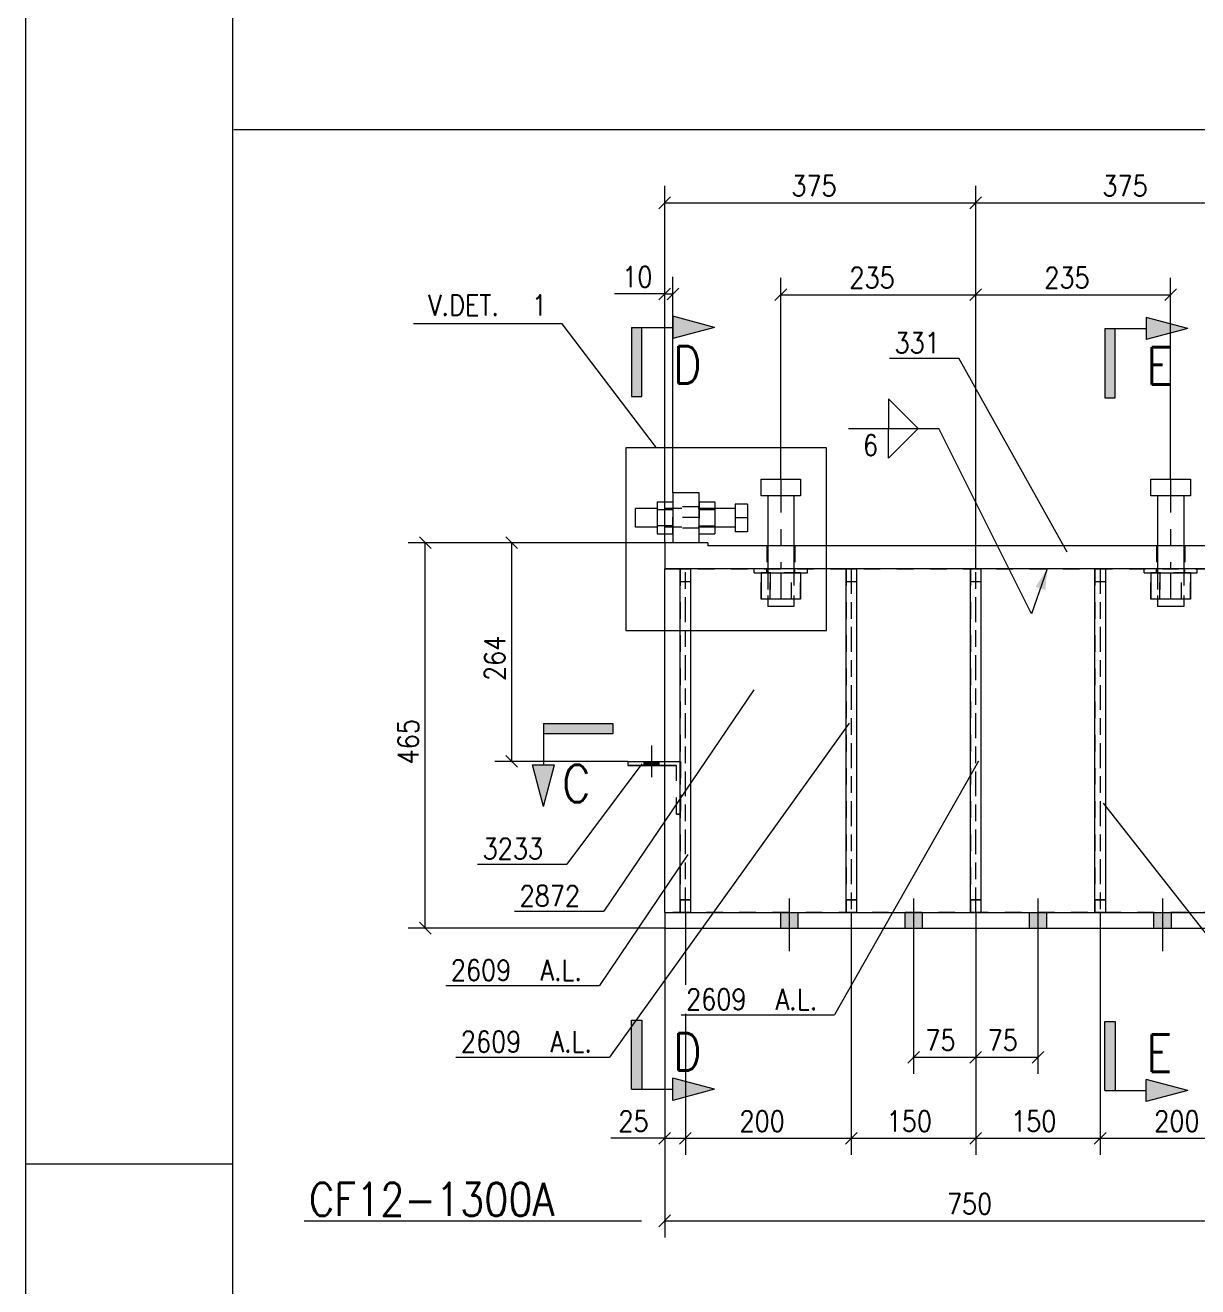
# Model space of a CAD drawing. Header units: millimetres. Extents: x 2 to 845, y 5 to 599.
# Drawn here: x 4 to 145.4, y 287.2 to 439.2 of the extents above; entities that cross this region are included whole.
import ezdxf

# ---------------------------------------------------------------- set-up
doc = ezdxf.new("R2010")
doc.units = ezdxf.units.MM
for name, pattern in [('XKITLINE00', [0]), ('XKITLINE02', [4, 2, -2]), ('XKITLINE06', [7, 3, -1, 2, -1])]:
    doc.linetypes.add(name, pattern=pattern)
for name, color, linetype, lineweight in [('Corte', 7, 'Continuous', 0), ('Cota', 4, 'Continuous', 0), ('Marca da peça', 2, 'Continuous', 0), ('Objeto gráfico', 3, 'Continuous', 0), ('Outro tipo de objeto', 7, 'Continuous', 0), ('Parafuso', 3, 'Continuous', 0), ('Peça', 2, 'Continuous', 0), ('Solda', 1, 'Continuous', 0), ('Texto', 7, 'Continuous', 0)]:
    doc.layers.add(name, color=color, linetype=linetype, lineweight=lineweight)
doc.styles.add('ROMANS', font='ROMANS__.TTF')
doc.styles.add('SIMPLEX', font='SIMPLEX_.TTF')

# ---------------------------------------------------------------- blocks, each defined once
blk = doc.blocks.new('*A368')
at = {"layer": 'Parafuso', "color": 7, "linetype": 'XKITLINE02', "lineweight": 0}
for p, q in [((95.09, 382.49), (95.09, 373.69)), ((95.09, 382.49), (95.09, 373.69)), ((142.09, 382.49), (142.09, 373.69)), ((142.09, 382.49), (142.09, 373.69)), ((93.39, 376.49), (93.39, 373.69)), ((93.39, 376.49), (93.39, 373.69)), ((96.79, 376.49), (96.79, 373.69)), ((96.79, 376.49), (96.79, 373.69)), ((140.39, 376.49), (140.39, 373.69)), ((140.39, 376.49), (140.39, 373.69)), ((143.79, 376.49), (143.79, 373.69)), ((143.79, 376.49), (143.79, 373.69))]:
    blk.add_line(p, q, dxfattribs=at)
blk = doc.blocks.new('*A370')
at = {"layer": 'Parafuso', "color": 7, "linetype": 'XKITLINE02', "lineweight": 0}
for p, q in [((85.24, 381.18), (82.09, 381.18)), ((85.24, 379.88), (82.09, 379.88)), ((85.24, 378.58), (82.09, 378.58))]:
    blk.add_line(p, q, dxfattribs=at)
blk = doc.blocks.new('*A371')
at = {"layer": 'Parafuso'}
for points in [[(97.14, 332.29), (97.14, 330.39), (95.04, 330.39), (95.04, 332.29)], [(97.14, 332.29), (97.14, 330.39), (95.04, 330.39), (95.04, 332.29)], [(112.14, 332.29), (112.14, 330.39), (110.04, 330.39), (110.04, 332.29)], [(112.14, 332.29), (112.14, 330.39), (110.04, 330.39), (110.04, 332.29)], [(127.14, 332.29), (127.14, 330.39), (125.04, 330.39), (125.04, 332.29)], [(127.14, 332.29), (127.14, 330.39), (125.04, 330.39), (125.04, 332.29)], [(142.14, 332.29), (142.14, 330.39), (140.04, 330.39), (140.04, 332.29)], [(142.14, 332.29), (142.14, 330.39), (140.04, 330.39), (140.04, 332.29)]]:
    blk.add_hatch(color=7, dxfattribs=at).paths.add_polyline_path(points, flags=17)
at = {"layer": 'Parafuso', "color": 7, "linetype": 'XKITLINE00', "lineweight": 0}
for p, q in [((96.09, 333.97), (96.09, 327.62)), ((96.09, 333.97), (96.09, 327.62)), ((111.09, 333.97), (111.09, 327.62)), ((111.09, 333.97), (111.09, 327.62)), ((126.09, 333.97), (126.09, 327.62)), ((126.09, 333.97), (126.09, 327.62)), ((141.09, 333.97), (141.09, 327.62)), ((141.09, 333.97), (141.09, 327.62)), ((95.04, 332.29), (95.04, 330.39)), ((95.04, 332.29), (95.04, 330.39)), ((97.14, 332.29), (97.14, 330.39)), ((97.14, 332.29), (97.14, 330.39)), ((110.04, 332.29), (110.04, 330.39)), ((110.04, 332.29), (110.04, 330.39)), ((112.14, 332.29), (112.14, 330.39)), ((112.14, 332.29), (112.14, 330.39)), ((125.04, 332.29), (125.04, 330.39)), ((125.04, 332.29), (125.04, 330.39)), ((127.14, 332.29), (127.14, 330.39)), ((127.14, 332.29), (127.14, 330.39)), ((140.04, 332.29), (140.04, 330.39)), ((140.04, 332.29), (140.04, 330.39)), ((142.14, 332.29), (142.14, 330.39)), ((142.14, 332.29), (142.14, 330.39))]:
    blk.add_line(p, q, dxfattribs=at)
blk = doc.blocks.new('*A372')
at = {"layer": 'Parafuso'}
blk.add_hatch(color=7, dxfattribs=at).paths.add_polyline_path([(78.59, 350.01), (78.59, 350.49), (80.39, 350.49), (80.39, 350.01)], flags=17)
at = {"layer": 'Parafuso', "color": 7, "linetype": 'XKITLINE00', "lineweight": 0}
for p, q in [((79.49, 352.39), (79.49, 348.58)), ((78.59, 350.49), (78.59, 350.01)), ((80.39, 350.49), (80.39, 350.01))]:
    blk.add_line(p, q, dxfattribs=at)
blk = doc.blocks.new('*A375')
at = {"layer": 'Peça', "color": 4, "linetype": 'XKITLINE00', "lineweight": 0}
for p, q in [((86.29, 376.84), (81.09, 376.84)), ((81.09, 376.84), (81.09, 373.69)), ((86.29, 376.84), (86.29, 376.49)), ((150.89, 376.49), (86.29, 376.49)), ((156.09, 376.84), (150.89, 376.84)), ((150.89, 376.84), (150.89, 376.49)), ((156.09, 376.84), (156.09, 373.69)), ((156.09, 373.69), (81.09, 373.69))]:
    blk.add_line(p, q, dxfattribs=at)
blk = doc.blocks.new('*A376')
at = {"layer": 'Peça', "color": 7, "linetype": 'XKITLINE02', "lineweight": 0}
for p, q in [((82.97, 373.69), (82.97, 332.29)), ((82.97, 373.69), (84.22, 373.69)), ((84.22, 373.69), (84.22, 332.29)), ((82.97, 372.19), (84.22, 372.19)), ((84.22, 333.79), (82.97, 333.79)), ((84.22, 332.29), (82.97, 332.29))]:
    blk.add_line(p, q, dxfattribs=at)
blk = doc.blocks.new('*A377')
at = {"layer": 'Peça', "color": 7, "linetype": 'XKITLINE02', "lineweight": 0}
for p, q in [((102.97, 373.69), (102.97, 332.29)), ((102.97, 373.69), (104.22, 373.69)), ((104.22, 373.69), (104.22, 332.29)), ((102.97, 372.19), (104.22, 372.19)), ((104.22, 333.79), (102.97, 333.79)), ((104.22, 332.29), (102.97, 332.29))]:
    blk.add_line(p, q, dxfattribs=at)
blk = doc.blocks.new('*A378')
at = {"layer": 'Peça', "color": 4, "linetype": 'XKITLINE00', "lineweight": 0}
for p, q in [((102.97, 332.29), (102.97, 373.69)), ((102.97, 373.69), (104.22, 373.69)), ((104.22, 373.69), (104.22, 332.29)), ((104.22, 332.29), (102.97, 332.29))]:
    blk.add_line(p, q, dxfattribs=at)
at = {"layer": 'Peça', "color": 7, "linetype": 'XKITLINE02', "lineweight": 0}
for p, q in [((102.97, 372.19), (104.22, 372.19)), ((102.97, 333.79), (104.22, 333.79))]:
    blk.add_line(p, q, dxfattribs=at)
blk = doc.blocks.new('*A379')
at = {"layer": 'Peça', "color": 7, "linetype": 'XKITLINE02', "lineweight": 0}
for p, q in [((132.97, 373.69), (132.97, 332.29)), ((132.97, 373.69), (134.22, 373.69)), ((134.22, 373.69), (134.22, 332.29)), ((132.97, 372.19), (134.22, 372.19)), ((134.22, 333.79), (132.97, 333.79)), ((134.22, 332.29), (132.97, 332.29))]:
    blk.add_line(p, q, dxfattribs=at)
blk = doc.blocks.new('*A380')
at = {"layer": 'Peça', "color": 4, "linetype": 'XKITLINE00', "lineweight": 0}
for p, q in [((117.97, 332.29), (117.97, 373.69)), ((117.97, 373.69), (119.22, 373.69)), ((119.22, 373.69), (119.22, 332.29)), ((119.22, 332.29), (117.97, 332.29))]:
    blk.add_line(p, q, dxfattribs=at)
at = {"layer": 'Peça', "color": 7, "linetype": 'XKITLINE02', "lineweight": 0}
for p, q in [((117.97, 372.19), (119.22, 372.19)), ((117.97, 333.79), (119.22, 333.79))]:
    blk.add_line(p, q, dxfattribs=at)
blk = doc.blocks.new('*A381')
at = {"layer": 'Peça', "color": 4, "linetype": 'XKITLINE00', "lineweight": 0}
for p, q in [((132.97, 332.29), (132.97, 373.69)), ((132.97, 373.69), (134.22, 373.69)), ((134.22, 373.69), (134.22, 332.29)), ((134.22, 332.29), (132.97, 332.29))]:
    blk.add_line(p, q, dxfattribs=at)
at = {"layer": 'Peça', "color": 7, "linetype": 'XKITLINE02', "lineweight": 0}
for p, q in [((132.97, 372.19), (134.22, 372.19)), ((132.97, 333.79), (134.22, 333.79))]:
    blk.add_line(p, q, dxfattribs=at)
blk = doc.blocks.new('*A385')
at = {"layer": 'Peça', "color": 7, "linetype": 'XKITLINE02', "lineweight": 0}
for p, q in [((117.97, 373.69), (117.97, 332.29)), ((117.97, 373.69), (119.22, 373.69)), ((119.22, 373.69), (119.22, 332.29)), ((117.97, 372.19), (119.22, 372.19)), ((119.22, 333.79), (117.97, 333.79)), ((119.22, 332.29), (117.97, 332.29))]:
    blk.add_line(p, q, dxfattribs=at)
blk = doc.blocks.new('*A386')
at = {"layer": 'Peça', "color": 4, "linetype": 'XKITLINE00', "lineweight": 0}
for p, q in [((81.09, 332.29), (81.09, 373.69)), ((156.09, 373.69), (156.09, 332.29))]:
    blk.add_line(p, q, dxfattribs=at)
at = {"layer": 'Peça', "color": 7, "linetype": 'XKITLINE02', "lineweight": 0}
for p, q in [((81.09, 373.69), (156.09, 373.69)), ((156.09, 332.29), (81.09, 332.29))]:
    blk.add_line(p, q, dxfattribs=at)
blk = doc.blocks.new('*A388')
at = {"layer": 'Peça', "color": 4, "linetype": 'XKITLINE00', "lineweight": 0}
for p, q in [((80.19, 380.95), (77.59, 380.95)), ((77.59, 378.73), (77.59, 380.95)), ((89.59, 380.95), (87.14, 380.95)), ((89.59, 381.51), (89.59, 378.17)), ((91.09, 381.51), (89.59, 381.51)), ((91.09, 381.51), (91.09, 378.17)), ((80.19, 378.73), (77.59, 378.73)), ((89.59, 378.73), (87.14, 378.73)), ((91.09, 379.84), (89.59, 379.84)), ((91.09, 378.17), (89.59, 378.17))]:
    blk.add_line(p, q, dxfattribs=at)
at = {"layer": 'Peça', "color": 7, "linetype": 'XKITLINE02', "lineweight": 0}
for p, q in [((87.14, 380.95), (80.19, 380.95)), ((87.14, 378.73), (80.19, 378.73))]:
    blk.add_line(p, q, dxfattribs=at)
blk = doc.blocks.new('*A389')
at = {"layer": 'Peça', "color": 4, "linetype": 'XKITLINE00', "lineweight": 0}
for p, q in [((80.19, 381.76), (80.19, 377.91)), ((80.19, 381.76), (82.09, 381.76)), ((82.09, 380.8), (80.19, 380.8)), ((82.09, 378.88), (80.19, 378.88)), ((80.19, 377.91), (82.09, 377.91))]:
    blk.add_line(p, q, dxfattribs=at)
at = {"layer": 'Peça', "color": 7, "linetype": 'XKITLINE02', "lineweight": 0}
blk.add_line((82.09, 377.91), (82.09, 381.76), dxfattribs=at)
blk = doc.blocks.new('*A390')
at = {"layer": 'Peça', "color": 4, "linetype": 'XKITLINE00', "lineweight": 0}
for p, q in [((85.24, 382.84), (82.09, 382.84)), ((82.09, 382.84), (82.09, 376.84)), ((85.24, 376.84), (85.24, 382.84))]:
    blk.add_line(p, q, dxfattribs=at)
at = {"layer": 'Peça', "color": 7, "linetype": 'XKITLINE02', "lineweight": 0}
blk.add_line((85.24, 376.84), (82.09, 376.84), dxfattribs=at)
blk = doc.blocks.new('*A391')
at = {"layer": 'Peça', "color": 4, "linetype": 'XKITLINE00', "lineweight": 0}
for p, q in [((85.24, 381.76), (87.14, 381.76)), ((87.14, 381.76), (87.14, 377.91)), ((87.14, 380.8), (85.24, 380.8)), ((85.24, 378.88), (87.14, 378.88)), ((85.24, 377.91), (87.14, 377.91))]:
    blk.add_line(p, q, dxfattribs=at)
at = {"layer": 'Peça', "color": 7, "linetype": 'XKITLINE02', "lineweight": 0}
blk.add_line((85.24, 381.76), (85.24, 377.91), dxfattribs=at)
blk = doc.blocks.new('*A392')
at = {"layer": 'Peça', "color": 4, "linetype": 'XKITLINE00', "lineweight": 0}
for p, q in [((82.97, 332.29), (82.97, 373.69)), ((82.97, 373.69), (84.22, 373.69)), ((84.22, 373.69), (84.22, 332.29)), ((84.22, 332.29), (82.97, 332.29))]:
    blk.add_line(p, q, dxfattribs=at)
at = {"layer": 'Peça', "color": 7, "linetype": 'XKITLINE02', "lineweight": 0}
for p, q in [((82.97, 372.19), (84.22, 372.19)), ((82.97, 333.79), (84.22, 333.79))]:
    blk.add_line(p, q, dxfattribs=at)
blk = doc.blocks.new('*A393')
at = {"layer": 'Peça', "color": 4, "linetype": 'XKITLINE00', "lineweight": 0}
for p, q in [((81.09, 332.29), (156.09, 332.29)), ((81.09, 332.29), (81.09, 330.39)), ((156.09, 332.29), (156.09, 330.39)), ((81.09, 330.39), (156.09, 330.39))]:
    blk.add_line(p, q, dxfattribs=at)
blk = doc.blocks.new('*A394')
at = {"layer": 'Peça', "color": 4, "linetype": 'XKITLINE00', "lineweight": 0}
for p, q in [((91.89, 373.21), (91.89, 373.69)), ((91.89, 373.21), (98.29, 373.21)), ((98.29, 373.68), (92.83, 373.69)), ((98.29, 373.21), (98.29, 373.68))]:
    blk.add_line(p, q, dxfattribs=at)
at = {"layer": 'Peça', "color": 7, "linetype": 'XKITLINE02', "lineweight": 0}
for p, q in [((92.83, 373.69), (91.89, 373.69)), ((93.39, 373.21), (93.39, 373.69)), ((96.79, 373.21), (96.79, 373.69))]:
    blk.add_line(p, q, dxfattribs=at)
blk = doc.blocks.new('*A395')
at = {"layer": 'Peça', "color": 4, "linetype": 'XKITLINE00', "lineweight": 0}
for p, q in [((92.71, 373.21), (92.71, 370.04)), ((93.87, 373.21), (92.71, 373.21)), ((95.09, 373.21), (95.09, 370.04)), ((97.48, 373.21), (97.48, 370.04)), ((97.48, 370.04), (92.71, 370.04))]:
    blk.add_line(p, q, dxfattribs=at)
at = {"layer": 'Peça', "color": 7, "linetype": 'XKITLINE02', "lineweight": 0}
for p, q in [((93.79, 370.04), (93.79, 373.21)), ((97.48, 373.21), (93.87, 373.21)), ((96.39, 370.04), (96.39, 373.21)), ((97.48, 373.21), (97.48, 373.21)), ((97.48, 373.21), (97.48, 373.21))]:
    blk.add_line(p, q, dxfattribs=at)
blk = doc.blocks.new('*A396')
at = {"layer": 'Peça', "color": 4, "linetype": 'XKITLINE00', "lineweight": 0}
for p, q in [((92.71, 382.49), (92.71, 384.49)), ((92.71, 384.49), (97.48, 384.49)), ((95.09, 384.49), (95.09, 382.49)), ((97.48, 384.49), (97.48, 382.49)), ((97.48, 382.49), (92.71, 382.49)), ((93.51, 382.49), (93.51, 376.49)), ((96.68, 382.49), (96.68, 376.49)), ((93.51, 373.69), (93.51, 373.69)), ((93.51, 373.21), (93.51, 373.21)), ((96.68, 373.69), (96.68, 373.69)), ((93.51, 370.04), (93.51, 369.16)), ((96.68, 370.04), (96.68, 369.16)), ((96.68, 369.16), (93.51, 369.16))]:
    blk.add_line(p, q, dxfattribs=at)
at = {"layer": 'Peça', "color": 7, "linetype": 'XKITLINE02', "lineweight": 0}
for p, q in [((93.51, 376.49), (93.51, 373.69)), ((96.68, 376.49), (96.68, 373.69)), ((93.51, 373.69), (93.51, 373.21)), ((93.51, 373.21), (93.51, 370.04)), ((96.68, 373.69), (96.68, 370.04))]:
    blk.add_line(p, q, dxfattribs=at)
blk = doc.blocks.new('*A397')
at = {"layer": 'Peça', "color": 7, "linetype": 'XKITLINE02', "lineweight": 0}
for p, q in [((91.89, 373.21), (91.89, 373.69)), ((98.29, 373.68), (91.89, 373.69)), ((91.89, 373.21), (98.29, 373.21)), ((93.39, 373.21), (93.39, 373.69)), ((96.79, 373.21), (96.79, 373.69)), ((98.29, 373.21), (98.29, 373.68))]:
    blk.add_line(p, q, dxfattribs=at)
blk = doc.blocks.new('*A398')
at = {"layer": 'Peça', "color": 7, "linetype": 'XKITLINE02', "lineweight": 0}
for p, q in [((92.71, 370.04), (92.71, 373.21)), ((97.48, 373.21), (92.71, 373.21)), ((93.79, 373.21), (93.79, 370.04)), ((95.09, 373.21), (95.09, 370.04)), ((96.39, 370.04), (96.39, 373.21)), ((97.48, 370.04), (97.48, 373.21)), ((97.48, 370.04), (92.71, 370.04))]:
    blk.add_line(p, q, dxfattribs=at)
blk = doc.blocks.new('*A399')
at = {"layer": 'Peça', "color": 7, "linetype": 'XKITLINE02', "lineweight": 0}
for p, q in [((92.71, 382.49), (92.71, 384.49)), ((92.71, 384.49), (97.48, 384.49)), ((95.09, 384.49), (95.09, 382.49)), ((97.48, 384.49), (97.48, 382.49)), ((97.48, 382.49), (92.71, 382.49)), ((93.51, 382.49), (93.51, 369.16)), ((96.68, 382.49), (96.68, 369.16)), ((96.68, 369.16), (93.51, 369.16))]:
    blk.add_line(p, q, dxfattribs=at)
blk = doc.blocks.new('*A400')
at = {"layer": 'Peça', "color": 4, "linetype": 'XKITLINE00', "lineweight": 0}
for p, q in [((138.89, 373.21), (138.89, 373.69)), ((138.89, 373.21), (145.29, 373.21)), ((145.29, 373.68), (140.87, 373.69)), ((145.29, 373.21), (145.29, 373.68))]:
    blk.add_line(p, q, dxfattribs=at)
at = {"layer": 'Peça', "color": 7, "linetype": 'XKITLINE02', "lineweight": 0}
for p, q in [((140.87, 373.69), (138.89, 373.69)), ((140.39, 373.21), (140.39, 373.69)), ((143.79, 373.21), (143.79, 373.69))]:
    blk.add_line(p, q, dxfattribs=at)
blk = doc.blocks.new('*A401')
at = {"layer": 'Peça', "color": 4, "linetype": 'XKITLINE00', "lineweight": 0}
for p, q in [((139.71, 373.21), (139.71, 370.04)), ((140.87, 373.21), (139.71, 373.21)), ((142.09, 373.21), (142.09, 370.04)), ((144.48, 373.21), (144.48, 370.04)), ((144.48, 370.04), (139.71, 370.04))]:
    blk.add_line(p, q, dxfattribs=at)
at = {"layer": 'Peça', "color": 7, "linetype": 'XKITLINE02', "lineweight": 0}
for p, q in [((140.79, 370.04), (140.79, 373.21)), ((144.48, 373.21), (140.87, 373.21)), ((143.39, 370.04), (143.39, 373.21)), ((144.48, 373.21), (144.48, 373.21)), ((144.48, 373.21), (144.48, 373.21))]:
    blk.add_line(p, q, dxfattribs=at)
blk = doc.blocks.new('*A402')
at = {"layer": 'Peça', "color": 4, "linetype": 'XKITLINE00', "lineweight": 0}
for p, q in [((139.71, 382.49), (139.71, 384.49)), ((139.71, 384.49), (144.48, 384.49)), ((142.09, 384.49), (142.09, 382.49)), ((144.48, 384.49), (144.48, 382.49)), ((144.48, 382.49), (139.71, 382.49)), ((140.51, 382.49), (140.51, 376.49)), ((143.68, 382.49), (143.68, 376.49)), ((140.51, 373.69), (140.51, 373.69)), ((140.51, 373.21), (140.51, 373.21)), ((143.68, 373.69), (143.68, 373.69)), ((140.51, 370.04), (140.51, 369.16)), ((143.68, 370.04), (143.68, 369.16)), ((143.68, 369.16), (140.51, 369.16))]:
    blk.add_line(p, q, dxfattribs=at)
at = {"layer": 'Peça', "color": 7, "linetype": 'XKITLINE02', "lineweight": 0}
for p, q in [((140.51, 376.49), (140.51, 373.69)), ((143.68, 376.49), (143.68, 373.69)), ((140.51, 373.69), (140.51, 373.21)), ((140.51, 373.21), (140.51, 370.04)), ((143.68, 373.69), (143.68, 370.04))]:
    blk.add_line(p, q, dxfattribs=at)
blk = doc.blocks.new('*A403')
at = {"layer": 'Peça', "color": 7, "linetype": 'XKITLINE02', "lineweight": 0}
for p, q in [((138.89, 373.21), (138.89, 373.69)), ((145.29, 373.68), (138.89, 373.69)), ((138.89, 373.21), (145.29, 373.21)), ((140.39, 373.21), (140.39, 373.69)), ((143.79, 373.21), (143.79, 373.69)), ((145.29, 373.21), (145.29, 373.68))]:
    blk.add_line(p, q, dxfattribs=at)
blk = doc.blocks.new('*A404')
at = {"layer": 'Peça', "color": 7, "linetype": 'XKITLINE02', "lineweight": 0}
for p, q in [((139.71, 370.04), (139.71, 373.21)), ((144.48, 373.21), (139.71, 373.21)), ((140.79, 373.21), (140.79, 370.04)), ((142.09, 373.21), (142.09, 370.04)), ((143.39, 370.04), (143.39, 373.21)), ((144.48, 370.04), (144.48, 373.21)), ((144.48, 370.04), (139.71, 370.04))]:
    blk.add_line(p, q, dxfattribs=at)
blk = doc.blocks.new('*A405')
at = {"layer": 'Peça', "color": 7, "linetype": 'XKITLINE02', "lineweight": 0}
for p, q in [((139.71, 382.49), (139.71, 384.49)), ((139.71, 384.49), (144.48, 384.49)), ((142.09, 384.49), (142.09, 382.49)), ((144.48, 384.49), (144.48, 382.49)), ((144.48, 382.49), (139.71, 382.49)), ((140.51, 382.49), (140.51, 369.16)), ((143.68, 382.49), (143.68, 369.16)), ((143.68, 369.16), (140.51, 369.16))]:
    blk.add_line(p, q, dxfattribs=at)
blk = doc.blocks.new('*A406')
at = {"layer": 'Peça', "color": 4, "linetype": 'XKITLINE00', "lineweight": 0}
for p, q in [((76.63, 350.49), (76.63, 350.49)), ((76.63, 350.49), (76.63, 350.01)), ((76.63, 350.49), (81.09, 350.49)), ((76.63, 350.01), (76.63, 350.01)), ((76.63, 350.01), (81.09, 350.01))]:
    blk.add_line(p, q, dxfattribs=at)
at = {"layer": 'Peça', "color": 7, "linetype": 'XKITLINE02', "lineweight": 0}
for p, q in [((76.63, 350.49), (82.98, 350.49)), ((82.51, 350.01), (76.63, 350.01)), ((81.09, 350.49), (82.98, 350.49)), ((81.09, 350.01), (82.51, 350.01)), ((82.51, 344.14), (82.51, 350.01)), ((82.98, 350.49), (82.98, 344.14)), ((82.98, 344.14), (82.51, 344.14)), ((82.51, 344.14), (82.98, 344.14))]:
    blk.add_line(p, q, dxfattribs=at)
blk = doc.blocks.new('*A1204')
at = {"layer": 'Objeto gráfico', "color": 1, "linetype": 'XKITLINE00', "lineweight": 0}
blk.add_line((29.15, 426.65), (658.09, 426.54), dxfattribs=at)
blk = doc.blocks.new('*A1212')
at = {"layer": 'Objeto gráfico', "color": 7, "linetype": 'XKITLINE06', "lineweight": 0}
blk.add_line((133.59, 373.69), (133.59, 332.29), dxfattribs=at)
blk = doc.blocks.new('*A1213')
at = {"layer": 'Objeto gráfico', "color": 7, "linetype": 'XKITLINE06', "lineweight": 0}
blk.add_line((118.59, 332.29), (118.59, 373.69), dxfattribs=at)
blk = doc.blocks.new('*A1214')
at = {"layer": 'Objeto gráfico', "color": 7, "linetype": 'XKITLINE06', "lineweight": 0}
blk.add_line((103.59, 373.69), (103.59, 332.29), dxfattribs=at)
blk = doc.blocks.new('*A1215')
at = {"layer": 'Objeto gráfico', "color": 7, "linetype": 'XKITLINE06', "lineweight": 0}
blk.add_line((83.59, 332.29), (83.59, 373.69), dxfattribs=at)
blk = doc.blocks.new('*A1265')
at = {"layer": 'Cota', "color": 7, "linetype": 'XKITLINE00', "lineweight": 0}
for p, q in [((95.09, 384.49), (95.09, 408.79)), ((118.59, 373.69), (118.59, 408.79)), ((95.8, 407.45), (94.39, 406.04)), ((95.09, 406.74), (118.59, 406.74)), ((119.3, 407.45), (117.89, 406.04))]:
    blk.add_line(p, q, dxfattribs=at)
at = {"layer": 'Cota', "color": 3}
for p in [(95.09, 406.74), (118.59, 406.74)]:
    blk.add_point(p, dxfattribs=at)
at = {"layer": 'Cota', "color": 3, "style": 'SIMPLEX', "width": 0.85}
blk.add_text('235', height=2.5, dxfattribs=at).set_placement((103.36, 407.54))
blk = doc.blocks.new('*A1266')
at = {"layer": 'Cota', "color": 7, "linetype": 'XKITLINE00', "lineweight": 0}
for p, q in [((118.59, 373.69), (118.59, 408.79)), ((142.09, 384.49), (142.09, 408.79)), ((119.3, 407.45), (117.89, 406.04)), ((118.59, 406.74), (142.09, 406.74)), ((142.8, 407.45), (141.39, 406.04))]:
    blk.add_line(p, q, dxfattribs=at)
at = {"layer": 'Cota', "color": 3}
for p in [(118.59, 406.74), (142.09, 406.74)]:
    blk.add_point(p, dxfattribs=at)
at = {"layer": 'Cota', "color": 3, "style": 'SIMPLEX', "width": 0.85}
blk.add_text('235', height=2.5, dxfattribs=at).set_placement((126.86, 407.54))
blk = doc.blocks.new('*A1267')
at = {"layer": 'Cota', "color": 7, "linetype": 'XKITLINE00', "lineweight": 0}
for p, q in [((118.59, 373.69), (118.59, 419.86)), ((156.09, 376.84), (156.09, 419.86)), ((119.3, 418.52), (117.89, 417.1)), ((156.8, 418.52), (155.39, 417.1)), ((118.59, 417.81), (156.09, 417.81))]:
    blk.add_line(p, q, dxfattribs=at)
at = {"layer": 'Cota', "color": 3}
for p in [(118.59, 417.81), (156.09, 417.81)]:
    blk.add_point(p, dxfattribs=at)
at = {"layer": 'Cota', "color": 3, "style": 'SIMPLEX', "width": 0.85}
blk.add_text('375', height=2.5, dxfattribs=at).set_placement((133.86, 418.61))
blk = doc.blocks.new('*A1268')
at = {"layer": 'Cota', "color": 7, "linetype": 'XKITLINE00', "lineweight": 0}
for p, q in [((81.09, 376.84), (81.09, 419.86)), ((118.59, 373.69), (118.59, 419.86)), ((81.8, 418.52), (80.39, 417.1)), ((119.3, 418.52), (117.89, 417.1)), ((81.09, 417.81), (118.59, 417.81))]:
    blk.add_line(p, q, dxfattribs=at)
at = {"layer": 'Cota', "color": 3}
for p in [(81.09, 417.81), (118.59, 417.81)]:
    blk.add_point(p, dxfattribs=at)
at = {"layer": 'Cota', "color": 3, "style": 'SIMPLEX', "width": 0.85}
blk.add_text('375', height=2.5, dxfattribs=at).set_placement((96.36, 418.61))
blk = doc.blocks.new('*A1271')
at = {"layer": 'Cota', "color": 7, "linetype": 'XKITLINE00', "lineweight": 0}
for p, q in [((81.8, 407.53), (80.39, 406.12)), ((81.09, 376.84), (81.09, 408.88)), ((82.8, 407.53), (81.39, 406.12)), ((82.09, 382.84), (82.09, 408.88)), ((81.09, 406.83), (75.04, 406.83)), ((81.09, 406.83), (75.04, 406.83)), ((81.09, 406.83), (82.09, 406.83))]:
    blk.add_line(p, q, dxfattribs=at)
at = {"layer": 'Cota', "color": 3}
for p in [(81.09, 406.83), (82.09, 406.83)]:
    blk.add_point(p, dxfattribs=at)
at = {"layer": 'Cota', "color": 3, "style": 'SIMPLEX', "width": 0.85}
blk.add_text('10', height=2.5, dxfattribs=at).set_placement((75.98, 407.63))
blk = doc.blocks.new('*A1272')
at = {"color": 7, "linetype": 'XKITLINE00', "lineweight": 0}
for p, q in [((68.73, 403.23), (50.8, 403.23)), ((80.11, 388.29), (68.73, 403.23)), ((100.59, 388.29), (76.42, 388.29)), ((76.42, 388.29), (76.42, 366.25)), ((100.59, 366.25), (100.59, 388.29)), ((76.42, 366.25), (100.59, 366.25))]:
    blk.add_line(p, q, dxfattribs=at)
at = {"color": 1, "style": 'ROMANS', "width": 0.85}
for s, p in [('V.DET.', (52.55, 404.23)), ('1', (65.09, 404.23))]:
    blk.add_text(s, height=2.5, dxfattribs=at).set_placement(p)
blk = doc.blocks.new('*A1273')
at = {"layer": 'Corte'}
for points in [[(144.15, 402.66), (139.15, 401.32), (139.15, 404)], [(135.4, 394.32), (134.15, 394.32), (134.15, 402.66)], [(135.4, 402.66), (135.4, 394.32), (134.15, 402.66)], [(135.4, 310.83), (134.15, 310.83), (134.15, 319.16)], [(135.4, 319.16), (135.4, 310.83), (134.15, 319.16)], [(144.15, 310.83), (139.15, 309.49), (139.15, 312.17)]]:
    blk.add_hatch(color=6, dxfattribs=at).paths.add_polyline_path(points, flags=17)
at = {"layer": 'Corte', "color": 6, "linetype": 'XKITLINE00', "lineweight": 0}
for p, q in [((144.15, 402.66), (139.15, 404)), ((139.15, 404), (139.15, 401.32)), ((134.15, 402.66), (139.15, 402.66)), ((134.15, 402.66), (134.15, 394.32)), ((135.4, 394.32), (135.4, 402.66)), ((144.15, 402.66), (139.15, 401.32)), ((134.15, 394.32), (135.4, 394.32)), ((134.15, 310.83), (134.15, 319.16)), ((134.15, 319.16), (135.4, 319.16)), ((135.4, 319.16), (135.4, 310.83)), ((144.15, 310.83), (139.15, 312.17)), ((139.15, 309.49), (139.15, 312.17)), ((134.15, 310.83), (139.15, 310.83)), ((144.15, 310.83), (139.15, 309.49))]:
    blk.add_line(p, q, dxfattribs=at)
at = {"layer": 'Corte', "color": 4, "style": 'ROMANS', "width": 0.85}
for p in [(139.15, 395.91), (139.15, 313.08)]:
    blk.add_text('E', height=4.5, dxfattribs=at).set_placement(p)
blk = doc.blocks.new('*A1274')
at = {"layer": 'Corte'}
for points in [[(87.09, 402.8), (82.09, 401.46), (82.09, 404.14)], [(78.34, 394.47), (77.09, 394.47), (77.09, 402.8)], [(78.34, 402.8), (78.34, 394.47), (77.09, 402.8)], [(78.34, 310.97), (77.09, 310.97), (77.09, 319.3)], [(78.34, 319.3), (78.34, 310.97), (77.09, 319.3)], [(87.09, 310.97), (82.09, 309.63), (82.09, 312.31)]]:
    blk.add_hatch(color=6, dxfattribs=at).paths.add_polyline_path(points, flags=17)
at = {"layer": 'Corte', "color": 6, "linetype": 'XKITLINE00', "lineweight": 0}
for p, q in [((87.09, 402.8), (82.09, 404.14)), ((82.09, 404.14), (82.09, 401.46)), ((77.09, 402.8), (82.09, 402.8)), ((77.09, 402.8), (77.09, 394.47)), ((78.34, 394.47), (78.34, 402.8)), ((87.09, 402.8), (82.09, 401.46)), ((77.09, 394.47), (78.34, 394.47)), ((77.09, 310.97), (77.09, 319.3)), ((77.09, 319.3), (78.34, 319.3)), ((78.34, 319.3), (78.34, 310.97)), ((87.09, 310.97), (82.09, 312.31)), ((82.09, 309.63), (82.09, 312.31)), ((77.09, 310.97), (82.09, 310.97)), ((87.09, 310.97), (82.09, 309.63))]:
    blk.add_line(p, q, dxfattribs=at)
at = {"layer": 'Corte', "color": 4, "style": 'ROMANS', "width": 0.85}
for p in [(82.09, 396.05), (82.09, 313.22)]:
    blk.add_text('D', height=4.5, dxfattribs=at).set_placement(p)
blk = doc.blocks.new('*A1275')
at = {"layer": 'Corte'}
for points in [[(66.48, 353.81), (66.48, 355.06), (74.82, 355.06)], [(74.82, 353.81), (66.48, 353.81), (74.82, 355.06)], [(164.21, 353.81), (164.21, 355.06), (172.55, 355.06)], [(172.55, 353.81), (164.21, 353.81), (172.55, 355.06)], [(66.48, 345.06), (65.14, 350.06), (67.82, 350.06)], [(172.55, 345.06), (171.21, 350.06), (173.89, 350.06)]]:
    blk.add_hatch(color=6, dxfattribs=at).paths.add_polyline_path(points, flags=17)
at = {"layer": 'Corte', "color": 6, "linetype": 'XKITLINE00', "lineweight": 0}
for p, q in [((66.48, 355.06), (74.82, 355.06)), ((66.48, 355.06), (66.48, 350.06)), ((74.82, 355.06), (74.82, 353.81)), ((172.55, 355.06), (164.21, 355.06)), ((164.21, 355.06), (164.21, 353.81)), ((172.55, 355.06), (172.55, 350.06)), ((74.82, 353.81), (66.48, 353.81)), ((164.21, 353.81), (172.55, 353.81)), ((65.14, 350.06), (67.82, 350.06)), ((66.48, 345.06), (65.14, 350.06)), ((66.48, 345.06), (67.82, 350.06)), ((173.89, 350.06), (171.21, 350.06)), ((172.55, 345.06), (171.21, 350.06)), ((172.55, 345.06), (173.89, 350.06))]:
    blk.add_line(p, q, dxfattribs=at)
at = {"layer": 'Corte', "color": 4, "style": 'ROMANS', "width": 0.85}
for p in [(68.73, 345.56), (164.95, 345.56)]:
    blk.add_text('C', height=4.5, dxfattribs=at).set_placement(p)
blk = doc.blocks.new('*A1276')
at = {"layer": 'Marca da peça', "color": 7, "linetype": 'XKITLINE00', "lineweight": 0}
for p, q in [((133.95, 345.45), (169.23, 300.59)), ((169.23, 300.59), (187.74, 300.59))]:
    blk.add_line(p, q, dxfattribs=at)
at = {"layer": 'Marca da peça', "color": 4, "style": 'ROMANS', "width": 0.85}
for s, p in [('2609', (169.83, 301.19)), ('A.L.', (180.63, 301.19))]:
    blk.add_text(s, height=2.5, dxfattribs=at).set_placement(p)
blk = doc.blocks.new('*A1278')
at = {"layer": 'Solda'}
blk.add_hatch(color=7, dxfattribs=at).paths.add_polyline_path([(127.22, 373.69), (126.98, 371.12), (125.8, 371.53)], flags=17)
at = {"layer": 'Solda', "color": 3, "linetype": 'XKITLINE00', "lineweight": 0}
for p, q in [((111.66, 390.6), (108.09, 394.17)), ((108.09, 394.17), (108.09, 390.6)), ((108.09, 390.6), (111.66, 390.6)), ((108.09, 390.6), (111.66, 390.6)), ((111.66, 390.6), (108.09, 387.03)), ((108.09, 387.03), (108.09, 390.6))]:
    blk.add_line(p, q, dxfattribs=at)
at = {"layer": 'Solda', "color": 7, "linetype": 'XKITLINE00', "lineweight": 0}
for p, q in [((103.24, 390.6), (114.13, 390.6)), ((125.33, 368.28), (114.13, 390.6)), ((127.22, 373.69), (125.33, 368.28))]:
    blk.add_line(p, q, dxfattribs=at)
at = {"layer": 'Solda', "color": 3, "style": 'ROMANS', "width": 0.85}
blk.add_text('6', height=2.5, dxfattribs=at).set_placement((104.99, 387.35))
blk = doc.blocks.new('*A1279')
at = {"layer": 'Marca da peça', "color": 7, "linetype": 'XKITLINE00', "lineweight": 0}
for p in [(108.2, 399.1), (129.62, 375.71)]:
    blk.add_line(p, (116.56, 399.1), dxfattribs=at)
at = {"layer": 'Marca da peça', "color": 4, "style": 'ROMANS', "width": 0.85}
blk.add_text('331', height=2.5, dxfattribs=at).set_placement((108.8, 399.7))
blk = doc.blocks.new('*A1281')
at = {"layer": 'Marca da peça', "color": 7, "linetype": 'XKITLINE00', "lineweight": 0}
for p in [(91.84, 359.13), (63, 332.44)]:
    blk.add_line(p, (73.74, 332.44), dxfattribs=at)
at = {"layer": 'Marca da peça', "color": 4, "style": 'ROMANS', "width": 0.85}
blk.add_text('2872', height=2.5, dxfattribs=at).set_placement((63.6, 333.04))
blk = doc.blocks.new('*A1283')
at = {"layer": 'Marca da peça', "color": 7, "linetype": 'XKITLINE00', "lineweight": 0}
for p in [(78.35, 350.18), (58.54, 338.12)]:
    blk.add_line(p, (69.28, 338.12), dxfattribs=at)
at = {"layer": 'Marca da peça', "color": 4, "style": 'ROMANS', "width": 0.85}
blk.add_text('3233', height=2.5, dxfattribs=at).set_placement((59.14, 338.72))
blk = doc.blocks.new('*A1285')
at = {"layer": 'Cota', "color": 7, "linetype": 'XKITLINE00', "lineweight": 0}
for p, q in [((61.94, 377.55), (63.36, 376.13)), ((81.09, 376.84), (60.6, 376.84)), ((62.65, 350.49), (62.65, 376.84)), ((76.63, 350.49), (60.6, 350.49)), ((61.94, 351.19), (63.36, 349.78))]:
    blk.add_line(p, q, dxfattribs=at)
at = {"layer": 'Cota', "color": 3}
for p in [(62.65, 376.84), (62.65, 350.49)]:
    blk.add_point(p, dxfattribs=at)
at = {"layer": 'Cota', "color": 3, "style": 'SIMPLEX', "width": 0.85}
blk.add_text('264', height=2.5, rotation=90.0002, dxfattribs=at).set_placement((61.85, 360.18))
blk = doc.blocks.new('*A1286')
at = {"layer": 'Cota', "color": 7, "linetype": 'XKITLINE00', "lineweight": 0}
for p, q in [((51.53, 377.55), (52.94, 376.13)), ((81.09, 376.84), (50.18, 376.84)), ((52.23, 330.39), (52.23, 376.84)), ((81.09, 330.39), (50.18, 330.39)), ((51.53, 331.1), (52.94, 329.68))]:
    blk.add_line(p, q, dxfattribs=at)
at = {"layer": 'Cota', "color": 3}
for p in [(52.23, 376.84), (52.23, 330.39)]:
    blk.add_point(p, dxfattribs=at)
at = {"layer": 'Cota', "color": 3, "style": 'SIMPLEX', "width": 0.85}
blk.add_text('465', height=2.5, rotation=90.0002, dxfattribs=at).set_placement((51.43, 350.13))
blk = doc.blocks.new('*A1287')
at = {"layer": 'Cota', "color": 7, "linetype": 'XKITLINE00', "lineweight": 0}
for p, q in [((103.59, 332.29), (103.59, 303.07)), ((118.59, 332.29), (118.59, 303.07)), ((104.3, 305.78), (102.89, 304.36)), ((119.3, 305.78), (117.89, 304.36)), ((103.59, 305.07), (118.59, 305.07))]:
    blk.add_line(p, q, dxfattribs=at)
at = {"layer": 'Cota', "color": 3}
for p in [(103.59, 305.07), (118.59, 305.07)]:
    blk.add_point(p, dxfattribs=at)
at = {"layer": 'Cota', "color": 3, "style": 'SIMPLEX', "width": 0.85}
blk.add_text('150', height=2.5, dxfattribs=at).set_placement((107.85, 305.87))
blk = doc.blocks.new('*A1288')
at = {"layer": 'Cota', "color": 7, "linetype": 'XKITLINE00', "lineweight": 0}
for p, q in [((133.59, 332.29), (133.59, 303.07)), ((153.59, 332.29), (153.59, 303.07)), ((134.3, 305.78), (132.89, 304.36)), ((154.3, 305.78), (152.89, 304.36)), ((133.59, 305.07), (153.59, 305.07))]:
    blk.add_line(p, q, dxfattribs=at)
at = {"layer": 'Cota', "color": 3}
for p in [(133.59, 305.07), (153.59, 305.07)]:
    blk.add_point(p, dxfattribs=at)
at = {"layer": 'Cota', "color": 3, "style": 'SIMPLEX', "width": 0.85}
blk.add_text('200', height=2.5, dxfattribs=at).set_placement((140.11, 305.87))
blk = doc.blocks.new('*A1289')
at = {"layer": 'Cota', "color": 7, "linetype": 'XKITLINE00', "lineweight": 0}
for p, q in [((83.59, 332.29), (83.59, 323.54)), ((103.59, 332.29), (103.59, 303.07)), ((83.59, 320.08), (83.59, 303.07)), ((84.3, 305.78), (82.89, 304.36)), ((104.3, 305.78), (102.89, 304.36)), ((83.59, 305.07), (103.59, 305.07))]:
    blk.add_line(p, q, dxfattribs=at)
at = {"layer": 'Cota', "color": 3}
for p in [(83.59, 305.07), (103.59, 305.07)]:
    blk.add_point(p, dxfattribs=at)
at = {"layer": 'Cota', "color": 3, "style": 'SIMPLEX', "width": 0.85}
blk.add_text('200', height=2.5, dxfattribs=at).set_placement((90.11, 305.87))
blk = doc.blocks.new('*A1290')
at = {"layer": 'Cota', "color": 7, "linetype": 'XKITLINE00', "lineweight": 0}
for p, q in [((118.59, 332.29), (118.59, 303.07)), ((133.59, 332.29), (133.59, 303.07)), ((119.3, 305.78), (117.89, 304.36)), ((134.3, 305.78), (132.89, 304.36)), ((118.59, 305.07), (133.59, 305.07))]:
    blk.add_line(p, q, dxfattribs=at)
at = {"layer": 'Cota', "color": 3}
for p in [(118.59, 305.07), (133.59, 305.07)]:
    blk.add_point(p, dxfattribs=at)
at = {"layer": 'Cota', "color": 3, "style": 'SIMPLEX', "width": 0.85}
blk.add_text('150', height=2.5, dxfattribs=at).set_placement((122.85, 305.87))
blk = doc.blocks.new('*A1291')
at = {"layer": 'Cota', "color": 7, "linetype": 'XKITLINE00', "lineweight": 0}
for p, q in [((83.59, 332.29), (83.59, 323.54)), ((81.09, 330.39), (81.09, 303.07)), ((83.59, 320.08), (83.59, 303.07)), ((81.8, 305.78), (80.39, 304.36)), ((84.3, 305.78), (82.89, 304.36)), ((81.09, 305.07), (74.58, 305.07)), ((81.09, 305.07), (74.58, 305.07)), ((81.09, 305.07), (83.59, 305.07))]:
    blk.add_line(p, q, dxfattribs=at)
at = {"layer": 'Cota', "color": 3}
for p in [(81.09, 305.07), (83.59, 305.07)]:
    blk.add_point(p, dxfattribs=at)
at = {"layer": 'Cota', "color": 3, "style": 'SIMPLEX', "width": 0.85}
blk.add_text('25', height=2.5, dxfattribs=at).set_placement((75.51, 305.87))
blk = doc.blocks.new('*A1292')
at = {"layer": 'Cota', "color": 7, "linetype": 'XKITLINE00', "lineweight": 0}
for p, q in [((81.09, 330.39), (81.09, 293.11)), ((156.09, 330.39), (156.09, 293.11)), ((81.8, 295.82), (80.39, 294.4)), ((81.09, 295.11), (156.09, 295.11)), ((156.8, 295.82), (155.39, 294.4))]:
    blk.add_line(p, q, dxfattribs=at)
at = {"layer": 'Cota', "color": 3}
for p in [(81.09, 295.11), (156.09, 295.11)]:
    blk.add_point(p, dxfattribs=at)
at = {"layer": 'Cota', "color": 3, "style": 'SIMPLEX', "width": 0.85}
blk.add_text('750', height=2.5, dxfattribs=at).set_placement((115.11, 295.91))
blk = doc.blocks.new('*A1293')
at = {"layer": 'Cota', "color": 7, "linetype": 'XKITLINE00', "lineweight": 0}
for p, q in [((126.09, 333.97), (126.09, 312.83)), ((118.59, 332.29), (118.59, 312.83)), ((119.3, 315.54), (117.89, 314.13)), ((118.59, 314.83), (126.09, 314.83)), ((126.8, 315.54), (125.39, 314.13))]:
    blk.add_line(p, q, dxfattribs=at)
at = {"layer": 'Cota', "color": 3}
for p in [(118.59, 314.83), (126.09, 314.83)]:
    blk.add_point(p, dxfattribs=at)
at = {"layer": 'Cota', "color": 3, "style": 'SIMPLEX', "width": 0.85}
blk.add_text('75', height=2.5, dxfattribs=at).set_placement((120.02, 315.63))
blk = doc.blocks.new('*A1294')
at = {"layer": 'Cota', "color": 7, "linetype": 'XKITLINE00', "lineweight": 0}
for p, q in [((111.09, 333.97), (111.09, 312.83)), ((118.59, 332.29), (118.59, 312.83)), ((111.8, 315.54), (110.39, 314.13)), ((111.09, 314.83), (118.59, 314.83)), ((119.3, 315.54), (117.89, 314.13))]:
    blk.add_line(p, q, dxfattribs=at)
at = {"layer": 'Cota', "color": 3}
for p in [(111.09, 314.83), (118.59, 314.83)]:
    blk.add_point(p, dxfattribs=at)
at = {"layer": 'Cota', "color": 3, "style": 'SIMPLEX', "width": 0.85}
blk.add_text('75', height=2.5, dxfattribs=at).set_placement((112.52, 315.63))
blk = doc.blocks.new('*A1295')
at = {"layer": 'Texto', "color": 4, "linetype": 'XKITLINE00', "lineweight": 0}
blk.add_line((37.61, 295.1), (78.28, 295.1), dxfattribs=at)
at = {"layer": 'Texto', "color": 4, "style": 'ROMANS', "width": 0.85}
blk.add_text('CF12-1300A', height=4, dxfattribs=at).set_placement((38.21, 295.7))
blk = doc.blocks.new('*A1296')
at = {"layer": 'Marca da peça', "color": 7, "linetype": 'XKITLINE00', "lineweight": 0}
for p in [(83.88, 339.28), (54.71, 323.48)]:
    blk.add_line(p, (73.22, 323.48), dxfattribs=at)
at = {"layer": 'Marca da peça', "color": 4, "style": 'ROMANS', "width": 0.85}
for s, p in [('2609', (55.31, 324.08)), ('A.L.', (66.1, 324.08))]:
    blk.add_text(s, height=2.5, dxfattribs=at).set_placement(p)
blk = doc.blocks.new('*A1297')
at = {"layer": 'Marca da peça', "color": 7, "linetype": 'XKITLINE00', "lineweight": 0}
for p in [(118.93, 350.51), (83.07, 319.96)]:
    blk.add_line(p, (101.58, 319.96), dxfattribs=at)
at = {"layer": 'Marca da peça', "color": 4, "style": 'ROMANS', "width": 0.85}
for s, p in [('2609', (83.67, 320.56)), ('A.L.', (94.46, 320.56))]:
    blk.add_text(s, height=2.5, dxfattribs=at).set_placement(p)
blk = doc.blocks.new('*A1298')
at = {"layer": 'Marca da peça', "color": 7, "linetype": 'XKITLINE00', "lineweight": 0}
for p in [(103.32, 355.09), (55.92, 314.86)]:
    blk.add_line(p, (74.43, 314.86), dxfattribs=at)
at = {"layer": 'Marca da peça', "color": 4, "style": 'ROMANS', "width": 0.85}
for s, p in [('2609', (56.52, 315.46)), ('A.L.', (67.31, 315.46))]:
    blk.add_text(s, height=2.5, dxfattribs=at).set_placement(p)

msp = doc.modelspace()

# ---------------------------------------------------------------- linework, layer by layer
at = {"layer": 'Outro tipo de objeto', "color": 7, "linetype": 'XKITLINE00', "lineweight": 0}
msp.add_line((4.04, 599), (4.04, 5.04), dxfattribs=at)
at = {"layer": 'Outro tipo de objeto', "color": 6, "linetype": 'XKITLINE00', "lineweight": 0}
msp.add_line((29, 589), (29, 15), dxfattribs=at)
at = {"layer": 'Outro tipo de objeto', "color": 2, "linetype": 'XKITLINE00', "lineweight": 0}
msp.add_line((4, 302), (29, 302), dxfattribs=at)

# ---------------------------------------------------------------- block references
at = {"lineweight": 0}
for name in ['*A1204', '*A1268', '*A1267', '*A1271', '*A1265', '*A1266', '*A1272', '*A1279', '*A1278', '*A396', '*A399', '*A402', '*A405', '*A389', '*A390', '*A391', '*A368', '*A388', '*A370', '*A1286', '*A1285', '*A375', '*A386', '*A376', '*A392', '*A1215', '*A394', '*A397', '*A395', '*A398', '*A377', '*A378', '*A1214', '*A380', '*A385', '*A1213', '*A379', '*A381', '*A1212', '*A400', '*A403', '*A401', '*A404', '*A1281', '*A1298', '*A372', '*A1283', '*A406', '*A1297', '*A1276', '*A1296', '*A371', '*A1294', '*A1293', '*A1291', '*A393', '*A1289', '*A1287', '*A1290', '*A1288', '*A1292', '*A1295']:
    msp.add_blockref(name, (0, 0), dxfattribs=at)
at = {"layer": 'Corte', "lineweight": 0}
for name in ['*A1274', '*A1273', '*A1275']:
    msp.add_blockref(name, (0, 0), dxfattribs=at)

doc.saveas('drawing.dxf')
